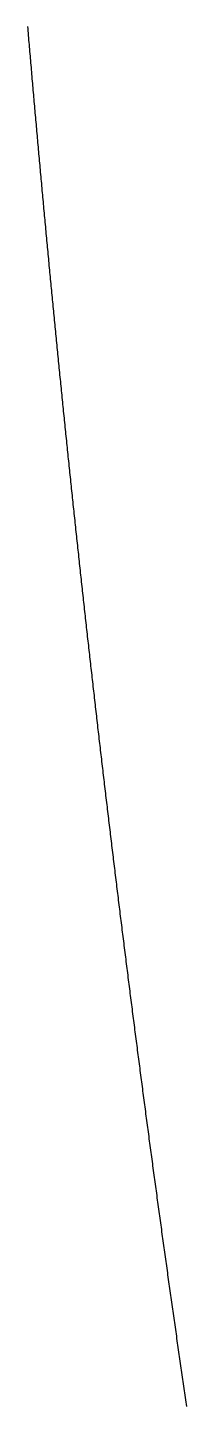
# Model space of a CAD drawing. Extents: x 6805096 to 46905100, y -25788412 to -58651.
# Drawn here: x 6875655 to 7013127, y -15617616 to -14428504 of the extents above; entities that cross this region are included whole.
import ezdxf

# ---------------------------------------------------------------- set-up
doc = ezdxf.new("R2010")
doc.units = 0

msp = doc.modelspace()

# ---------------------------------------------------------------- linework, layer by layer
at = {"layer": 'Layer 1'}
for p, q in [((6875654.647088, -14427521.575924), (6875821.338677, -14429487.272965)), ((6875821.338677, -14429487.272965), (6875988.227314, -14431452.961552)), ((6875988.227314, -14431452.961552), (6876155.313, -14433418.641672)), ((6876155.313, -14433418.641672), (6876322.595736, -14435384.313308)), ((6876322.595736, -14435384.313308), (6876490.075524, -14437349.976447)), ((6876490.075524, -14437349.976447), (6876657.752365, -14439315.631072)), ((6876657.752365, -14439315.631072), (6876825.626261, -14441281.277171)), ((6876825.626261, -14441281.277171), (6876993.697212, -14443246.914727)), ((6876993.697212, -14443246.914727), (6877161.96522, -14445212.543726)), ((6877161.96522, -14445212.543726), (6877330.430287, -14447178.164152)), ((6877330.430287, -14447178.164152), (6877499.092413, -14449143.775992)), ((6877499.092413, -14449143.775992), (6877667.951601, -14451109.379231)), ((6877667.951601, -14451109.379231), (6877837.007851, -14453074.973852)), ((6877837.007851, -14453074.973852), (6878006.261165, -14455040.559843)), ((6878006.261165, -14455040.559843), (6878175.711543, -14457006.137187)), ((6878175.711543, -14457006.137187), (6878345.358989, -14458971.70587)), ((6878345.358989, -14458971.70587), (6878515.203502, -14460937.265877)), ((6878515.203502, -14460937.265877), (6878685.245084, -14462902.817194)), ((6878685.245084, -14462902.817194), (6878855.483736, -14464868.359804)), ((6878855.483736, -14464868.359804), (6879025.919461, -14466833.893695)), ((6879025.919461, -14466833.893695), (6879196.552258, -14468799.41885)), ((6879196.552258, -14468799.41885), (6879367.38213, -14470764.935255)), ((6879367.38213, -14470764.935255), (6879538.409078, -14472730.442895)), ((6879538.409078, -14472730.442895), (6879709.633103, -14474695.941756)), ((6879709.633103, -14474695.941756), (6879881.054206, -14476661.431822)), ((6879881.054206, -14476661.431822), (6880052.672389, -14478626.913078)), ((6880052.672389, -14478626.913078), (6880224.487653, -14480592.38551)), ((6880224.487653, -14480592.38551), (6880396.5, -14482557.849103)), ((6880396.5, -14482557.849103), (6880568.70943, -14484523.303843)), ((6880568.70943, -14484523.303843), (6880741.115946, -14486488.749713)), ((6880741.115946, -14486488.749713), (6880913.719548, -14488454.1867)), ((6880913.719548, -14488454.1867), (6881086.520238, -14490419.614788)), ((6881086.520238, -14490419.614788), (6881259.518017, -14492385.033963)), ((6881259.518017, -14492385.033963), (6881432.712887, -14494350.44421)), ((6881432.712887, -14494350.44421), (6881606.104848, -14496315.845514)), ((6881606.104848, -14496315.845514), (6881779.693903, -14498281.23786)), ((6881779.693903, -14498281.23786), (6881953.480052, -14500246.621233)), ((6881953.480052, -14500246.621233), (6882127.463297, -14502211.995619)), ((6882127.463297, -14502211.995619), (6882301.643639, -14504177.361003)), ((6882301.643639, -14504177.361003), (6882476.02108, -14506142.717369)), ((6882476.02108, -14506142.717369), (6882650.59562, -14508108.064703)), ((6882650.59562, -14508108.064703), (6882825.367262, -14510073.402991)), ((6882825.367262, -14510073.402991), (6883000.336006, -14512038.732217)), ((6883000.336006, -14512038.732217), (6883175.501854, -14514004.052366)), ((6883175.501854, -14514004.052366), (6883350.864807, -14515969.363424)), ((6883350.864807, -14515969.363424), (6883526.424867, -14517934.665376)), ((6883526.424867, -14517934.665376), (6883702.182035, -14519899.958207)), ((6883702.182035, -14519899.958207), (6883878.136312, -14521865.241902)), ((6883878.136312, -14521865.241902), (6884054.287699, -14523830.516447)), ((6884054.287699, -14523830.516447), (6884230.636198, -14525795.781825)), ((6884230.636198, -14525795.781825), (6884407.181811, -14527761.038024)), ((6884407.181811, -14527761.038024), (6884583.924538, -14529726.285027)), ((6884583.924538, -14529726.285027), (6884760.864381, -14531691.52282)), ((6884760.864381, -14531691.52282), (6884938.001341, -14533656.751388)), ((6884938.001341, -14533656.751388), (6885115.33542, -14535621.970717)), ((6885115.33542, -14535621.970717), (6885292.866619, -14537587.180791)), ((6885292.866619, -14537587.180791), (6885470.594939, -14539552.381595)), ((6885470.594939, -14539552.381595), (6885648.520381, -14541517.573116)), ((6885648.520381, -14541517.573116), (6885826.642948, -14543482.755337)), ((6885826.642948, -14543482.755337), (6886004.962639, -14545447.928244)), ((6886004.962639, -14545447.928244), (6886183.479458, -14547413.091823)), ((6886183.479458, -14547413.091823), (6886362.193404, -14549378.246058)), ((6886362.193404, -14549378.246058), (6886541.104479, -14551343.390934)), ((6886541.104479, -14551343.390934), (6886720.212685, -14553308.526437)), ((6886720.212685, -14553308.526437), (6886899.518023, -14555273.652553)), ((6886899.518023, -14555273.652553), (6887079.020495, -14557238.769265)), ((6887079.020495, -14557238.769265), (6887258.7201, -14559203.876559)), ((6887258.7201, -14559203.876559), (6887438.616842, -14561168.974421)), ((6887438.616842, -14561168.974421), (6887618.710721, -14563134.062836)), ((6887618.710721, -14563134.062836), (6887799.001739, -14565099.141788)), ((6887799.001739, -14565099.141788), (6887979.489897, -14567064.211263)), ((6887979.489897, -14567064.211263), (6888160.175196, -14569029.271246)), ((6888160.175196, -14569029.271246), (6888341.057637, -14570994.321722)), ((6888341.057637, -14570994.321722), (6888522.137223, -14572959.362676)), ((6888522.137223, -14572959.362676), (6888703.413954, -14574924.394094)), ((6888703.413954, -14574924.394094), (6888884.887831, -14576889.415961)), ((6888884.887831, -14576889.415961), (6889066.558857, -14578854.428262)), ((6889066.558857, -14578854.428262), (6889248.427032, -14580819.430981)), ((6889248.427032, -14580819.430981), (6889430.492357, -14582784.424105)), ((6889430.492357, -14582784.424105), (6889612.754835, -14584749.407618)), ((6889612.754835, -14584749.407618), (6889795.214465, -14586714.381506)), ((6889795.214465, -14586714.381506), (6889977.871251, -14588679.345753)), ((6889977.871251, -14588679.345753), (6890160.725192, -14590644.300345)), ((6890160.725192, -14590644.300345), (6890343.776291, -14592609.245267)), ((6890343.776291, -14592609.245267), (6890527.024548, -14594574.180504)), ((6890527.024548, -14594574.180504), (6890710.469966, -14596539.106042)), ((6890710.469966, -14596539.106042), (6890894.112545, -14598504.021865)), ((6890894.112545, -14598504.021865), (6891077.952286, -14600468.927958)), ((6891077.952286, -14600468.927958), (6891261.989192, -14602433.824308)), ((6891261.989192, -14602433.824308), (6891446.223263, -14604398.710898)), ((6891446.223263, -14604398.710898), (6891630.6545, -14606363.587715)), ((6891630.6545, -14606363.587715), (6891815.282906, -14608328.454742)), ((6891815.282906, -14608328.454742), (6892000.108481, -14610293.311966)), ((6892000.108481, -14610293.311966), (6892185.131226, -14612258.159372)), ((6892185.131226, -14612258.159372), (6892370.351144, -14614222.996945)), ((6892370.351144, -14614222.996945), (6892555.768235, -14616187.824669)), ((6892555.768235, -14616187.824669), (6892741.382501, -14618152.642531)), ((6892741.382501, -14618152.642531), (6892927.193943, -14620117.450515)), ((6892927.193943, -14620117.450515), (6893113.202562, -14622082.248606)), ((6893113.202562, -14622082.248606), (6893299.40836, -14624047.03679)), ((6893299.40836, -14624047.03679), (6893485.811338, -14626011.815051)), ((6893485.811338, -14626011.815051), (6893672.411497, -14627976.583375)), ((6893672.411497, -14627976.583375), (6893859.20884, -14629941.341748)), ((6893859.20884, -14629941.341748), (6894046.203366, -14631906.090154)), ((6894046.203366, -14631906.090154), (6894233.395077, -14633870.828578)), ((6894233.395077, -14633870.828578), (6894420.783976, -14635835.557005)), ((6894420.783976, -14635835.557005), (6894608.370062, -14637800.275422)), ((6894608.370062, -14637800.275422), (6894796.153338, -14639764.983812)), ((6894796.153338, -14639764.983812), (6894984.133805, -14641729.682161)), ((6894984.133805, -14641729.682161), (6895172.311464, -14643694.370455)), ((6895172.311464, -14643694.370455), (6895360.686316, -14645659.048678)), ((6895360.686316, -14645659.048678), (6895549.258363, -14647623.716815)), ((6895549.258363, -14647623.716815), (6895738.027606, -14649588.374852)), ((6895738.027606, -14649588.374852), (6895926.994046, -14651553.022774)), ((6895926.994046, -14651553.022774), (6896116.157686, -14653517.660566)), ((6896116.157686, -14653517.660566), (6896305.518525, -14655482.288213)), ((6896305.518525, -14655482.288213), (6896495.076566, -14657446.9057)), ((6896495.076566, -14657446.9057), (6896684.831809, -14659411.513013)), ((6896684.831809, -14659411.513013), (6896874.784257, -14661376.110137)), ((6896874.784257, -14661376.110137), (6897064.93391, -14663340.697056)), ((6897064.93391, -14663340.697056), (6897255.28077, -14665305.273756)), ((6897255.28077, -14665305.273756), (6897445.824839, -14667269.840223)), ((6897445.824839, -14667269.840223), (6897636.566116, -14669234.396441)), ((6897636.566116, -14669234.396441), (6897827.504605, -14671198.942395)), ((6897827.504605, -14671198.942395), (6898018.640305, -14673163.478071)), ((6898018.640305, -14673163.478071), (6898209.973219, -14675128.003454)), ((6898209.973219, -14675128.003454), (6898401.503348, -14677092.518528)), ((6898401.503348, -14677092.518528), (6898593.230693, -14679057.02328)), ((6898593.230693, -14679057.02328), (6898785.155256, -14681021.517694)), ((6898785.155256, -14681021.517694), (6898977.277037, -14682986.001756)), ((6898977.277037, -14682986.001756), (6899169.596038, -14684950.47545)), ((6899169.596038, -14684950.47545), (6899362.112262, -14686914.938761)), ((6899362.112262, -14686914.938761), (6899554.825707, -14688879.391676)), ((6899554.825707, -14688879.391676), (6899747.736377, -14690843.834179)), ((6899747.736377, -14690843.834179), (6899940.844273, -14692808.266255)), ((6899940.844273, -14692808.266255), (6900134.149395, -14694772.68789)), ((6900134.149395, -14694772.68789), (6900327.651746, -14696737.099068)), ((6900327.651746, -14696737.099068), (6900521.351326, -14698701.499775)), ((6900521.351326, -14698701.499775), (6900715.248137, -14700665.889996)), ((6900715.248137, -14700665.889996), (6900909.34218, -14702630.269716)), ((6900909.34218, -14702630.269716), (6901103.633457, -14704594.63892)), ((6901103.633457, -14704594.63892), (6901298.121969, -14706558.997593)), ((6901298.121969, -14706558.997593), (6901492.807716, -14708523.345721)), ((6901492.807716, -14708523.345721), (6901687.690702, -14710487.683289)), ((6901687.690702, -14710487.683289), (6901882.770926, -14712452.010282)), ((6901882.770926, -14712452.010282), (6902078.048391, -14714416.326684)), ((6902078.048391, -14714416.326684), (6902273.523097, -14716380.632482)), ((6902273.523097, -14716380.632482), (6902469.195045, -14718344.92766)), ((6902469.195045, -14718344.92766), (6902665.064239, -14720309.212204)), ((6902665.064239, -14720309.212204), (6902861.130677, -14722273.486099)), ((6902861.130677, -14722273.486099), (6903057.394363, -14724237.749329)), ((6903057.394363, -14724237.749329), (6903253.855297, -14726202.00188)), ((6903253.855297, -14726202.00188), (6903450.51348, -14728166.243738)), ((6903450.51348, -14728166.243738), (6903647.368915, -14730130.474886)), ((6903647.368915, -14730130.474886), (6903844.421601, -14732094.695312)), ((6903844.421601, -14732094.695312), (6904041.671541, -14734058.904999)), ((6904041.671541, -14734058.904999), (6904239.118736, -14736023.103933)), ((6904239.118736, -14736023.103933), (6904436.763188, -14737987.292098)), ((6904436.763188, -14737987.292098), (6904634.604897, -14739951.469481)), ((6904634.604897, -14739951.469481), (6904832.643865, -14741915.636067)), ((6904832.643865, -14741915.636067), (6905030.880093, -14743879.791839)), ((6905030.880093, -14743879.791839), (6905229.313583, -14745843.936785)), ((6905229.313583, -14745843.936785), (6905427.944335, -14747808.070888)), ((6905427.944335, -14747808.070888), (6905626.772352, -14749772.194134)), ((6905626.772352, -14749772.194134), (6905825.797635, -14751736.306508)), ((6905825.797635, -14751736.306508), (6906025.020185, -14753700.407996)), ((6906025.020185, -14753700.407996), (6906224.440002, -14755664.498582)), ((6906224.440002, -14755664.498582), (6906424.05709, -14757628.578251)), ((6906424.05709, -14757628.578251), (6906623.871448, -14759592.64699)), ((6906623.871448, -14759592.64699), (6906823.883079, -14761556.704782)), ((6906823.883079, -14761556.704782), (6907024.091984, -14763520.751613)), ((6907024.091984, -14763520.751613), (6907224.498163, -14765484.787469)), ((6907224.498163, -14765484.787469), (6907425.101619, -14767448.812334)), ((6907425.101619, -14767448.812334), (6907625.902352, -14769412.826194)), ((6907625.902352, -14769412.826194), (6907826.900365, -14771376.829033)), ((6907826.900365, -14771376.829033), (6908028.095657, -14773340.820837)), ((6908028.095657, -14773340.820837), (6908229.488232, -14775304.801592)), ((6908229.488232, -14775304.801592), (6908431.078089, -14777268.771281)), ((6908431.078089, -14777268.771281), (6908632.865231, -14779232.729891)), ((6908632.865231, -14779232.729891), (6908834.849658, -14781196.677407)), ((6908834.849658, -14781196.677407), (6909037.031372, -14783160.613813)), ((6909037.031372, -14783160.613813), (6909239.410375, -14785124.539095)), ((6909239.410375, -14785124.539095), (6909441.986667, -14787088.453239)), ((6909441.986667, -14787088.453239), (6909644.760251, -14789052.356228)), ((6909644.760251, -14789052.356228), (6909847.731127, -14791016.248049)), ((6909847.731127, -14791016.248049), (6910050.899296, -14792980.128686)), ((6910050.899296, -14792980.128686), (6910254.264761, -14794943.998125)), ((6910254.264761, -14794943.998125), (6910457.827521, -14796907.856351)), ((6910457.827521, -14796907.856351), (6910661.58758, -14798871.703349)), ((6910661.58758, -14798871.703349), (6910865.544938, -14800835.539104)), ((6910865.544938, -14800835.539104), (6911069.699596, -14802799.363601)), ((6911069.699596, -14802799.363601), (6911274.051555, -14804763.176826)), ((6911274.051555, -14804763.176826), (6911478.600818, -14806726.978764)), ((6911478.600818, -14806726.978764), (6911683.347385, -14808690.769399)), ((6911683.347385, -14808690.769399), (6911888.291258, -14810654.548717)), ((6911888.291258, -14810654.548717), (6912093.432438, -14812618.316704)), ((6912093.432438, -14812618.316704), (6912298.770926, -14814582.073344)), ((6912298.770926, -14814582.073344), (6912504.306724, -14816545.818622)), ((6912504.306724, -14816545.818622), (6912710.039833, -14818509.552524)), ((6912710.039833, -14818509.552524), (6912915.970255, -14820473.275035)), ((6912915.970255, -14820473.275035), (6913122.09799, -14822436.986139)), ((6913122.09799, -14822436.986139), (6913328.423041, -14824400.685823)), ((6913328.423041, -14824400.685823), (6913534.945407, -14826364.374071)), ((6913534.945407, -14826364.374071), (6913741.665092, -14828328.050869)), ((6913741.665092, -14828328.050869), (6913948.582096, -14830291.716201)), ((6913948.582096, -14830291.716201), (6914155.69642, -14832255.370053)), ((6914155.69642, -14832255.370053), (6914363.008065, -14834219.01241)), ((6914363.008065, -14834219.01241), (6914570.517034, -14836182.643257)), ((6914570.517034, -14836182.643257), (6914778.223328, -14838146.262579)), ((6914778.223328, -14838146.262579), (6914986.126947, -14840109.870362)), ((6914986.126947, -14840109.870362), (6915194.227893, -14842073.46659)), ((6915194.227893, -14842073.46659), (6915402.526168, -14844037.051249)), ((6915402.526168, -14844037.051249), (6915611.021772, -14846000.624324)), ((6915611.021772, -14846000.624324), (6915819.714708, -14847964.1858)), ((6915819.714708, -14847964.1858), (6916028.604976, -14849927.735662)), ((6916028.604976, -14849927.735662), (6916237.692578, -14851891.273896)), ((6916237.692578, -14851891.273896), (6916446.977515, -14853854.800486)), ((6916446.977515, -14853854.800486), (6916656.459789, -14855818.315418)), ((6916656.459789, -14855818.315418), (6916866.1394, -14857781.818677)), ((6916866.1394, -14857781.818677), (6917076.01635, -14859745.310248)), ((6917076.01635, -14859745.310248), (6917286.090641, -14861708.790116)), ((6917286.090641, -14861708.790116), (6917496.362274, -14863672.258266)), ((6917496.362274, -14863672.258266), (6917706.83125, -14865635.714684)), ((6917706.83125, -14865635.714684), (6917917.49757, -14867599.159355)), ((6917917.49757, -14867599.159355), (6918128.361237, -14869562.592264)), ((6918128.361237, -14869562.592264), (6918339.42225, -14871526.013395)), ((6918339.42225, -14871526.013395), (6918550.680612, -14873489.422735)), ((6918550.680612, -14873489.422735), (6918762.136324, -14875452.820268)), ((6918762.136324, -14875452.820268), (6918973.789387, -14877416.205979)), ((6918973.789387, -14877416.205979), (6919185.639802, -14879379.579855)), ((6919185.639802, -14879379.579855), (6919397.687571, -14881342.941879)), ((6919397.687571, -14881342.941879), (6919609.932696, -14883306.292037)), ((6919609.932696, -14883306.292037), (6919822.375177, -14885269.630314)), ((6919822.375177, -14885269.630314), (6920035.015016, -14887232.956696)), ((6920035.015016, -14887232.956696), (6920247.852214, -14889196.271167)), ((6920247.852214, -14889196.271167), (6920460.886772, -14891159.573712)), ((6920460.886772, -14891159.573712), (6920674.118693, -14893122.864318)), ((6920674.118693, -14893122.864318), (6920887.547976, -14895086.142968)), ((6920887.547976, -14895086.142968), (6921101.174625, -14897049.409649)), ((6921101.174625, -14897049.409649), (6921314.998639, -14899012.664345)), ((6921314.998639, -14899012.664345), (6921529.02002, -14900975.907041)), ((6921529.02002, -14900975.907041), (6921743.23877, -14902939.137723)), ((6921743.23877, -14902939.137723), (6921957.65489, -14904902.356376)), ((6921957.65489, -14904902.356376), (6922172.268381, -14906865.562984)), ((6922172.268381, -14906865.562984), (6922387.079244, -14908828.757534)), ((6922387.079244, -14908828.757534), (6922602.087482, -14910791.94001)), ((6922602.087482, -14910791.94001), (6922817.293094, -14912755.110397)), ((6922817.293094, -14912755.110397), (6923032.696084, -14914718.268682)), ((6923032.696084, -14914718.268682), (6923248.296451, -14916681.414847)), ((6923248.296451, -14916681.414847), (6923464.094197, -14918644.54888)), ((6923464.094197, -14918644.54888), (6923680.089325, -14920607.670765)), ((6923680.089325, -14920607.670765), (6923896.281833, -14922570.780487)), ((6923896.281833, -14922570.780487), (6924112.671726, -14924533.878031)), ((6924112.671726, -14924533.878031), (6924329.259003, -14926496.963383)), ((6924329.259003, -14926496.963383), (6924546.043665, -14928460.036528)), ((6924546.043665, -14928460.036528), (6924763.025715, -14930423.097451)), ((6924763.025715, -14930423.097451), (6924980.205154, -14932386.146136)), ((6924980.205154, -14932386.146136), (6925197.581983, -14934349.18257)), ((6925197.581983, -14934349.18257), (6925415.156202, -14936312.206737)), ((6925415.156202, -14936312.206737), (6925632.927815, -14938275.218623)), ((6925632.927815, -14938275.218623), (6925850.896821, -14940238.218213)), ((6925850.896821, -14940238.218213), (6926069.063223, -14942201.205491)), ((6926069.063223, -14942201.205491), (6926287.427022, -14944164.180443)), ((6926287.427022, -14944164.180443), (6926505.988218, -14946127.143055)), ((6926505.988218, -14946127.143055), (6926724.746814, -14948090.093311)), ((6926724.746814, -14948090.093311), (6926943.70281, -14950053.031196)), ((6926943.70281, -14950053.031196), (6927162.856208, -14952015.956696)), ((6927162.856208, -14952015.956696), (6927382.20701, -14953978.869796)), ((6927382.20701, -14953978.869796), (6927601.755216, -14955941.770481)), ((6927601.755216, -14955941.770481), (6927821.500828, -14957904.658736)), ((6927821.500828, -14957904.658736), (6928041.443848, -14959867.534546)), ((6928041.443848, -14959867.534546), (6928261.584276, -14961830.397897)), ((6928261.584276, -14961830.397897), (6928481.922114, -14963793.248774)), ((6928481.922114, -14963793.248774), (6928702.457364, -14965756.087161)), ((6928702.457364, -14965756.087161), (6928923.190026, -14967718.913044)), ((6928923.190026, -14967718.913044), (6929144.120102, -14969681.726409)), ((6929144.120102, -14969681.726409), (6929365.247594, -14971644.52724)), ((6929365.247594, -14971644.52724), (6929586.572502, -14973607.315522)), ((6929586.572502, -14973607.315522), (6929808.094828, -14975570.091241)), ((6929808.094828, -14975570.091241), (6930029.814574, -14977532.854381)), ((6930029.814574, -14977532.854381), (6930251.73174, -14979495.604929)), ((6930251.73174, -14979495.604929), (6930473.846328, -14981458.342868)), ((6930473.846328, -14981458.342868), (6930696.15834, -14983421.068185)), ((6930696.15834, -14983421.068185), (6930918.667776, -14985383.780865)), ((6930918.667776, -14985383.780865), (6931141.374639, -14987346.480891)), ((6931141.374639, -14987346.480891), (6931364.278929, -14989309.168251)), ((6931364.278929, -14989309.168251), (6931587.380647, -14991271.842929)), ((6931587.380647, -14991271.842929), (6931810.679796, -14993234.504909)), ((6931810.679796, -14993234.504909), (6932034.176376, -14995197.154178)), ((6932034.176376, -14995197.154178), (6932257.870389, -14997159.790721)), ((6932257.870389, -14997159.790721), (6932481.761835, -14999122.414522)), ((6932481.761835, -14999122.414522), (6932705.850717, -15001085.025566)), ((6932705.850717, -15001085.025566), (6932930.137036, -15003047.62384)), ((6932930.137036, -15003047.62384), (6933154.620793, -15005010.209327)), ((6933154.620793, -15005010.209327), (6933379.30199, -15006972.782014)), ((6933379.30199, -15006972.782014), (6933604.180627, -15008935.341885)), ((6933604.180627, -15008935.341885), (6933829.256706, -15010897.888926)), ((6933829.256706, -15010897.888926), (6934054.530229, -15012860.423121)), ((6934054.530229, -15012860.423121), (6934280.001196, -15014822.944457)), ((6934280.001196, -15014822.944457), (6934505.66961, -15016785.452917)), ((6934505.66961, -15016785.452917), (6934731.53547, -15018747.948487)), ((6934731.53547, -15018747.948487), (6934957.59878, -15020710.431153)), ((6934957.59878, -15020710.431153), (6935183.85954, -15022672.9009)), ((6935183.85954, -15022672.9009), (6935410.317751, -15024635.357712)), ((6935410.317751, -15024635.357712), (6935636.973415, -15026597.801575)), ((6935636.973415, -15026597.801575), (6935863.826533, -15028560.232473)), ((6935863.826533, -15028560.232473), (6936090.877107, -15030522.650393)), ((6936090.877107, -15030522.650393), (6936318.125137, -15032485.05532)), ((6936318.125137, -15032485.05532), (6936545.570626, -15034447.447238)), ((6936545.570626, -15034447.447238), (6936773.213574, -15036409.826132)), ((6936773.213574, -15036409.826132), (6937001.053982, -15038372.191988)), ((6937001.053982, -15038372.191988), (6937229.091853, -15040334.544792)), ((6937229.091853, -15040334.544792), (6937457.327187, -15042296.884527)), ((6937457.327187, -15042296.884527), (6937685.759987, -15044259.21118)), ((6937685.759987, -15044259.21118), (6937914.390252, -15046221.524735)), ((6937914.390252, -15046221.524735), (6938143.217985, -15048183.825178)), ((6938143.217985, -15048183.825178), (6938372.243186, -15050146.112493)), ((6938372.243186, -15050146.112493), (6938601.465858, -15052108.386667)), ((6938601.465858, -15052108.386667), (6938830.886001, -15054070.647684)), ((6938830.886001, -15054070.647684), (6939060.503617, -15056032.895529)), ((6939060.503617, -15056032.895529), (6939290.318708, -15057995.130187)), ((6939290.318708, -15057995.130187), (6939520.331273, -15059957.351644)), ((6939520.331273, -15059957.351644), (6939750.541316, -15061919.559885)), ((6939750.541316, -15061919.559885), (6939980.948837, -15063881.754894)), ((6939980.948837, -15063881.754894), (6940211.553837, -15065843.936658)), ((6940211.553837, -15065843.936658), (6940442.356318, -15067806.105161)), ((6940442.356318, -15067806.105161), (6940673.356281, -15069768.260388)), ((6940673.356281, -15069768.260388), (6940904.553728, -15071730.402325)), ((6940904.553728, -15071730.402325), (6941135.94866, -15073692.530957)), ((6941135.94866, -15073692.530957), (6941367.541078, -15075654.646268)), ((6941367.541078, -15075654.646268), (6941599.330983, -15077616.748245)), ((6941599.330983, -15077616.748245), (6941831.318377, -15079578.836872)), ((6941831.318377, -15079578.836872), (6942063.503262, -15081540.912134)), ((6942063.503262, -15081540.912134), (6942295.885638, -15083502.974017)), ((6942295.885638, -15083502.974017), (6942528.465507, -15085465.022505)), ((6942528.465507, -15085465.022505), (6942761.24287, -15087427.057585)), ((6942761.24287, -15087427.057585), (6942994.217729, -15089389.07924)), ((6942994.217729, -15089389.07924), (6943227.390084, -15091351.087457)), ((6943227.390084, -15091351.087457), (6943460.759938, -15093313.08222)), ((6943460.759938, -15093313.08222), (6943694.327292, -15095275.063514)), ((6943694.327292, -15095275.063514), (6943928.092146, -15097237.031325)), ((6943928.092146, -15097237.031325), (6944162.054502, -15099198.985638)), ((6944162.054502, -15099198.985638), (6944396.214363, -15101160.926438)), ((6944396.214363, -15101160.926438), (6944630.571728, -15103122.85371)), ((6944630.571728, -15103122.85371), (6944865.126599, -15105084.76744)), ((6944865.126599, -15105084.76744), (6945099.878978, -15107046.667612)), ((6945099.878978, -15107046.667612), (6945334.828866, -15109008.554211)), ((6945334.828866, -15109008.554211), (6945569.976264, -15110970.427224)), ((6945569.976264, -15110970.427224), (6945805.321173, -15112932.286634)), ((6945805.321173, -15112932.286634), (6946040.863596, -15114894.132428)), ((6946040.863596, -15114894.132428), (6946276.603533, -15116855.964589)), ((6946276.603533, -15116855.964589), (6946512.540985, -15118817.783105)), ((6946512.540985, -15118817.783105), (6946748.675955, -15120779.587959)), ((6946748.675955, -15120779.587959), (6946985.008442, -15122741.379136)), ((6946985.008442, -15122741.379136), (6947221.53845, -15124703.156623)), ((6947221.53845, -15124703.156623), (6947458.265978, -15126664.920404)), ((6947458.265978, -15126664.920404), (6947695.191028, -15128626.670464)), ((6947695.191028, -15128626.670464), (6947932.313603, -15130588.406788)), ((6947932.313603, -15130588.406788), (6948169.633702, -15132550.129363)), ((6948169.633702, -15132550.129363), (6948407.151327, -15134511.838171)), ((6948407.151327, -15134511.838171), (6948644.86648, -15136473.5332)), ((6948644.86648, -15136473.5332), (6948882.779162, -15138435.214434)), ((6948882.779162, -15138435.214434), (6949120.889375, -15140396.881858)), ((6949120.889375, -15140396.881858), (6949359.197119, -15142358.535458)), ((6949359.197119, -15142358.535458), (6949597.702396, -15144320.175218)), ((6949597.702396, -15144320.175218), (6949836.405207, -15146281.801124)), ((6949836.405207, -15146281.801124), (6950075.305554, -15148243.413161)), ((6950075.305554, -15148243.413161), (6950314.403438, -15150205.011313)), ((6950314.403438, -15150205.011313), (6950553.69886, -15152166.595567)), ((6950553.69886, -15152166.595567), (6950793.191822, -15154128.165908)), ((6950793.191822, -15154128.165908), (6951032.882326, -15156089.72232)), ((6951032.882326, -15156089.72232), (6951272.770371, -15158051.264788)), ((6951272.770371, -15158051.264788), (6951512.85596, -15160012.793299)), ((6951512.85596, -15160012.793299), (6951753.139094, -15161974.307837)), ((6951753.139094, -15161974.307837), (6951993.619774, -15163935.808386)), ((6951993.619774, -15163935.808386), (6952234.298003, -15165897.294933)), ((6952234.298003, -15165897.294933), (6952475.17378, -15167858.767463)), ((6952475.17378, -15167858.767463), (6952716.247107, -15169820.22596)), ((6952716.247107, -15169820.22596), (6952957.517986, -15171781.670411)), ((6952957.517986, -15171781.670411), (6953198.986419, -15173743.100799)), ((6953198.986419, -15173743.100799), (6953440.652405, -15175704.51711)), ((6953440.652405, -15175704.51711), (6953682.515948, -15177665.91933)), ((6953682.515948, -15177665.91933), (6953924.577047, -15179627.307443)), ((6953924.577047, -15179627.307443), (6954166.835705, -15181588.681435)), ((6954166.835705, -15181588.681435), (6954409.291922, -15183550.041291)), ((6954409.291922, -15183550.041291), (6954651.945701, -15185511.386995)), ((6954651.945701, -15185511.386995), (6954894.797042, -15187472.718534)), ((6954894.797042, -15187472.718534), (6955137.845947, -15189434.035892)), ((6955137.845947, -15189434.035892), (6955381.092416, -15191395.339055)), ((6955381.092416, -15191395.339055), (6955624.536452, -15193356.628007)), ((6955624.536452, -15193356.628007), (6955868.178056, -15195317.902734)), ((6955868.178056, -15195317.902734), (6956112.017229, -15197279.163221)), ((6956112.017229, -15197279.163221), (6956356.053973, -15199240.409453)), ((6956356.053973, -15199240.409453), (6956600.288288, -15201201.641415)), ((6956600.288288, -15201201.641415), (6956844.720176, -15203162.859093)), ((6956844.720176, -15203162.859093), (6957089.349639, -15205124.062472)), ((6957089.349639, -15205124.062472), (6957334.176677, -15207085.251536)), ((6957334.176677, -15207085.251536), (6957579.201293, -15209046.426271)), ((6957579.201293, -15209046.426271), (6957824.423487, -15211007.586662)), ((6957824.423487, -15211007.586662), (6958069.843261, -15212968.732694)), ((6958069.843261, -15212968.732694), (6958315.460616, -15214929.864353)), ((6958315.460616, -15214929.864353), (6958561.275553, -15216890.981624)), ((6958561.275553, -15216890.981624), (6958807.288074, -15218852.084491)), ((6958807.288074, -15218852.084491), (6959053.49818, -15220813.17294)), ((6959053.49818, -15220813.17294), (6959299.905873, -15222774.246956)), ((6959299.905873, -15222774.246956), (6959546.511154, -15224735.306524)), ((6959546.511154, -15224735.306524), (6959793.314023, -15226696.35163)), ((6959793.314023, -15226696.35163), (6960040.314483, -15228657.382258)), ((6960040.314483, -15228657.382258), (6960287.512535, -15230618.398394)), ((6960287.512535, -15230618.398394), (6960534.90818, -15232579.400023)), ((6960534.90818, -15232579.400023), (6960782.50142, -15234540.38713)), ((6960782.50142, -15234540.38713), (6961030.292255, -15236501.3597)), ((6961030.292255, -15236501.3597), (6961278.280688, -15238462.317719)), ((6961278.280688, -15238462.317719), (6961526.466719, -15240423.261171)), ((6961526.466719, -15240423.261171), (6961774.85035, -15242384.190041)), ((6961774.85035, -15242384.190041), (6962023.431582, -15244345.104316)), ((6962023.431582, -15244345.104316), (6962272.210416, -15246306.00398)), ((6962272.210416, -15246306.00398), (6962521.186855, -15248266.889017)), ((6962521.186855, -15248266.889017), (6962770.360898, -15250227.759414)), ((6962770.360898, -15250227.759414), (6963019.732548, -15252188.615156)), ((6963019.732548, -15252188.615156), (6963269.301806, -15254149.456227)), ((6963269.301806, -15254149.456227), (6963519.068673, -15256110.282613)), ((6963519.068673, -15256110.282613), (6963769.033151, -15258071.094299)), ((6963769.033151, -15258071.094299), (6964019.19524, -15260031.89127)), ((6964019.19524, -15260031.89127), (6964269.554943, -15261992.673512)), ((6964269.554943, -15261992.673512), (6964520.11226, -15263953.441009)), ((6964520.11226, -15263953.441009), (6964770.867193, -15265914.193746)), ((6964770.867193, -15265914.193746), (6965021.819744, -15267874.93171)), ((6965021.819744, -15267874.93171), (6965272.969912, -15269835.654884)), ((6965272.969912, -15269835.654884), (6965524.317701, -15271796.363255)), ((6965524.317701, -15271796.363255), (6965775.863111, -15273757.056806)), ((6965775.863111, -15273757.056806), (6966027.606143, -15275717.735525)), ((6966027.606143, -15275717.735525), (6966279.5468, -15277678.399394)), ((6966279.5468, -15277678.399394), (6966531.685081, -15279639.048401)), ((6966531.685081, -15279639.048401), (6966784.02099, -15281599.68253)), ((6966784.02099, -15281599.68253), (6967036.554526, -15283560.301765)), ((6967036.554526, -15283560.301765), (6967289.285691, -15285520.906093)), ((6967289.285691, -15285520.906093), (6967542.214487, -15287481.495498)), ((6967542.214487, -15287481.495498), (6967795.340915, -15289442.069966)), ((6967795.340915, -15289442.069966), (6968048.664976, -15291402.629482)), ((6968048.664976, -15291402.629482), (6968302.186671, -15293363.17403)), ((6968302.186671, -15293363.17403), (6968555.906003, -15295323.703597)), ((6968555.906003, -15295323.703597), (6968809.822972, -15297284.218167)), ((6968809.822972, -15297284.218167), (6969063.937579, -15299244.717725)), ((6969063.937579, -15299244.717725), (6969318.249827, -15301205.202257)), ((6969318.249827, -15301205.202257), (6969572.759715, -15303165.671747)), ((6969572.759715, -15303165.671747), (6969827.467246, -15305126.126181)), ((6969827.467246, -15305126.126181), (6970082.372422, -15307086.565545)), ((6970082.372422, -15307086.565545), (6970337.475242, -15309046.989822)), ((6970337.475242, -15309046.989822), (6970592.775709, -15311007.398999)), ((6970592.775709, -15311007.398999), (6970848.273824, -15312967.793061)), ((6970848.273824, -15312967.793061), (6971103.969588, -15314928.171992)), ((6971103.969588, -15314928.171992), (6971359.863003, -15316888.535778)), ((6971359.863003, -15316888.535778), (6971615.95407, -15318848.884404)), ((6971615.95407, -15318848.884404), (6971872.242791, -15320809.217855)), ((6971872.242791, -15320809.217855), (6972128.729165, -15322769.536117)), ((6972128.729165, -15322769.536117), (6972385.413196, -15324729.839174)), ((6972385.413196, -15324729.839174), (6972642.294884, -15326690.127012)), ((6972642.294884, -15326690.127012), (6972899.374231, -15328650.399615)), ((6972899.374231, -15328650.399615), (6973156.651238, -15330610.65697)), ((6973156.651238, -15330610.65697), (6973414.125906, -15332570.89906)), ((6973414.125906, -15332570.89906), (6973671.798237, -15334531.125872)), ((6973671.798237, -15334531.125872), (6973929.668232, -15336491.337391)), ((6973929.668232, -15336491.337391), (6974187.735892, -15338451.533601)), ((6974187.735892, -15338451.533601), (6974446.001218, -15340411.714488)), ((6974446.001218, -15340411.714488), (6974704.464213, -15342371.880037)), ((6974704.464213, -15342371.880037), (6974963.124877, -15344332.030233)), ((6974963.124877, -15344332.030233), (6975221.983212, -15346292.165061)), ((6975221.983212, -15346292.165061), (6975481.039219, -15348252.284507)), ((6975481.039219, -15348252.284507), (6975740.292899, -15350212.388555)), ((6975740.292899, -15350212.388555), (6975999.744254, -15352172.477191)), ((6975999.744254, -15352172.477191), (6976259.393285, -15354132.5504)), ((6976259.393285, -15354132.5504), (6976519.239993, -15356092.608168)), ((6976519.239993, -15356092.608168), (6976779.28438, -15358052.650478)), ((6976779.28438, -15358052.650478), (6977039.526447, -15360012.677317)), ((6977039.526447, -15360012.677317), (6977299.966196, -15361972.688669)), ((6977299.966196, -15361972.688669), (6977560.603627, -15363932.684521)), ((6977560.603627, -15363932.684521), (6977821.438742, -15365892.664856)), ((6977821.438742, -15365892.664856), (6978082.471542, -15367852.62966)), ((6978082.471542, -15367852.62966), (6978343.70203, -15369812.578918)), ((6978343.70203, -15369812.578918), (6978605.130205, -15371772.512616)), ((6978605.130205, -15371772.512616), (6978866.75607, -15373732.430738)), ((6978866.75607, -15373732.430738), (6979128.579625, -15375692.33327)), ((6979128.579625, -15375692.33327), (6979390.600873, -15377652.220197)), ((6979390.600873, -15377652.220197), (6979652.819814, -15379612.091504)), ((6979652.819814, -15379612.091504), (6979915.236449, -15381571.947176)), ((6979915.236449, -15381571.947176), (6980177.850781, -15383531.787199)), ((6980177.850781, -15383531.787199), (6980440.66281, -15385491.611557)), ((6980440.66281, -15385491.611557), (6980703.672538, -15387451.420236)), ((6980703.672538, -15387451.420236), (6980966.879966, -15389411.213221)), ((6980966.879966, -15389411.213221), (6981230.285095, -15391370.990496)), ((6981230.285095, -15391370.990496), (6981493.887928, -15393330.752048)), ((6981493.887928, -15393330.752048), (6981757.688464, -15395290.497861)), ((6981757.688464, -15395290.497861), (6982021.686706, -15397250.227921)), ((6982021.686706, -15397250.227921), (6982285.882654, -15399209.942212)), ((6982285.882654, -15399209.942212), (6982550.276311, -15401169.640721)), ((6982550.276311, -15401169.640721), (6982814.867677, -15403129.323431)), ((6982814.867677, -15403129.323431), (6983079.656754, -15405088.990328)), ((6983079.656754, -15405088.990328), (6983344.643543, -15407048.641398)), ((6983344.643543, -15407048.641398), (6983609.828045, -15409008.276625)), ((6983609.828045, -15409008.276625), (6983875.210263, -15410967.895995)), ((6983875.210263, -15410967.895995), (6984140.790196, -15412927.499492)), ((6984140.790196, -15412927.499492), (6984406.567847, -15414887.087103)), ((6984406.567847, -15414887.087103), (6984672.543217, -15416846.658811)), ((6984672.543217, -15416846.658811), (6984938.716306, -15418806.214603)), ((6984938.716306, -15418806.214603), (6985205.087118, -15420765.754464)), ((6985205.087118, -15420765.754464), (6985471.655652, -15422725.278378)), ((6985471.655652, -15422725.278378), (6985738.42191, -15424684.786331)), ((6985738.42191, -15424684.786331), (6986005.385894, -15426644.278307)), ((6986005.385894, -15426644.278307), (6986272.547604, -15428603.754293)), ((6986272.547604, -15428603.754293), (6986539.907043, -15430563.214273)), ((6986539.907043, -15430563.214273), (6986807.464211, -15432522.658233)), ((6986807.464211, -15432522.658233), (6987075.21911, -15434482.086157)), ((6987075.21911, -15434482.086157), (6987343.171742, -15436441.498031)), ((6987343.171742, -15436441.498031), (6987611.322107, -15438400.89384)), ((6987611.322107, -15438400.89384), (6987879.670206, -15440360.273569)), ((6987879.670206, -15440360.273569), (6988148.216042, -15442319.637203)), ((6988148.216042, -15442319.637203), (6988416.959615, -15444278.984727)), ((6988416.959615, -15444278.984727), (6988685.900928, -15446238.316127)), ((6988685.900928, -15446238.316127), (6988955.03998, -15448197.631388)), ((6988955.03998, -15448197.631388), (6989224.376774, -15450156.930495)), ((6989224.376774, -15450156.930495), (6989493.911311, -15452116.213432)), ((6989493.911311, -15452116.213432), (6989763.643592, -15454075.480186)), ((6989763.643592, -15454075.480186), (6990033.573618, -15456034.730742)), ((6990033.573618, -15456034.730742), (6990303.701392, -15457993.965084)), ((6990303.701392, -15457993.965084), (6990574.026913, -15459953.183197)), ((6990574.026913, -15459953.183197), (6990844.550185, -15461912.385067)), ((6990844.550185, -15461912.385067), (6991115.271207, -15463871.57068)), ((6991115.271207, -15463871.57068), (6991386.189981, -15465830.74002)), ((6991386.189981, -15465830.74002), (6991657.306509, -15467789.893071)), ((6991657.306509, -15467789.893071), (6991928.620792, -15469749.029821)), ((6991928.620792, -15469749.029821), (6992200.132831, -15471708.150253)), ((6992200.132831, -15471708.150253), (6992471.842627, -15473667.254353)), ((6992471.842627, -15473667.254353), (6992743.750183, -15475626.342106)), ((6992743.750183, -15475626.342106), (6993015.855499, -15477585.413497)), ((6993015.855499, -15477585.413497), (6993288.158576, -15479544.468512)), ((6993288.158576, -15479544.468512), (6993560.659416, -15481503.507134)), ((6993560.659416, -15481503.507134), (6993833.358021, -15483462.529351)), ((6993833.358021, -15483462.529351), (6994106.254391, -15485421.535146)), ((6994106.254391, -15485421.535146), (6994379.348528, -15487380.524506)), ((6994379.348528, -15487380.524506), (6994652.640433, -15489339.497414)), ((6994652.640433, -15489339.497414), (6994926.130108, -15491298.453857)), ((6994926.130108, -15491298.453857), (6995199.817554, -15493257.393819)), ((6995199.817554, -15493257.393819), (6995473.702772, -15495216.317286)), ((6995473.702772, -15495216.317286), (6995747.785764, -15497175.224243)), ((6995747.785764, -15497175.224243), (6996022.066531, -15499134.114674)), ((6996022.066531, -15499134.114674), (6996296.545074, -15501092.988566)), ((6996296.545074, -15501092.988566), (6996571.221395, -15503051.845903)), ((6996571.221395, -15503051.845903), (6996846.095494, -15505010.68667)), ((6996846.095494, -15505010.68667), (6997121.167374, -15506969.510853)), ((6997121.167374, -15506969.510853), (6997396.437036, -15508928.318437)), ((6997396.437036, -15508928.318437), (6997671.90448, -15510887.109407)), ((6997671.90448, -15510887.109407), (6997947.569709, -15512845.883747)), ((6997947.569709, -15512845.883747), (6998223.432724, -15514804.641444)), ((6998223.432724, -15514804.641444), (6998499.493525, -15516763.382483)), ((6998499.493525, -15516763.382483), (6998775.752115, -15518722.106847)), ((6998775.752115, -15518722.106847), (6999052.208494, -15520680.814524)), ((6999052.208494, -15520680.814524), (6999328.862665, -15522639.505498)), ((6999328.862665, -15522639.505498), (6999605.714628, -15524598.179753)), ((6999605.714628, -15524598.179753), (6999882.764384, -15526556.837276)), ((6999882.764384, -15526556.837276), (7000160.011936, -15528515.478051)), ((7000160.011936, -15528515.478051), (7000437.457284, -15530474.102064)), ((7000437.457284, -15530474.102064), (7000715.100429, -15532432.709299)), ((7000715.100429, -15532432.709299), (7000992.941374, -15534391.299743)), ((7000992.941374, -15534391.299743), (7001270.980118, -15536349.873379)), ((7001270.980118, -15536349.873379), (7001549.216665, -15538308.430193)), ((7001549.216665, -15538308.430193), (7001827.651015, -15540266.970171)), ((7001827.651015, -15540266.970171), (7002106.283169, -15542225.493298)), ((7002106.283169, -15542225.493298), (7002385.113128, -15544183.999558)), ((7002385.113128, -15544183.999558), (7002664.140895, -15546142.488936)), ((7002664.140895, -15546142.488936), (7002943.36647, -15548100.961419)), ((7002943.36647, -15548100.961419), (7003222.789855, -15550059.416991)), ((7003222.789855, -15550059.416991), (7003502.411051, -15552017.855638)), ((7003502.411051, -15552017.855638), (7003782.230059, -15553976.277344)), ((7003782.230059, -15553976.277344), (7004062.246881, -15555934.682094)), ((7004062.246881, -15555934.682094), (7004342.461518, -15557893.069874)), ((7004342.461518, -15557893.069874), (7004622.873971, -15559851.44067)), ((7004622.873971, -15559851.44067), (7004903.484243, -15561809.794465)), ((7004903.484243, -15561809.794465), (7005184.292333, -15563768.131246)), ((7005184.292333, -15563768.131246), (7005465.298243, -15565726.450997)), ((7005465.298243, -15565726.450997), (7005746.501976, -15567684.753704)), ((7005746.501976, -15567684.753704), (7006027.903531, -15569643.039351)), ((7006027.903531, -15569643.039351), (7006309.502911, -15571601.307925)), ((7006309.502911, -15571601.307925), (7006591.300117, -15573559.559409)), ((7006591.300117, -15573559.559409), (7006873.295149, -15575517.79379)), ((7006873.295149, -15575517.79379), (7007155.488011, -15577476.011053)), ((7007155.488011, -15577476.011053), (7007437.878701, -15579434.211182)), ((7007437.878701, -15579434.211182), (7007720.467223, -15581392.394162)), ((7007720.467223, -15581392.394162), (7008003.253578, -15583350.55998)), ((7008003.253578, -15583350.55998), (7008286.237766, -15585308.708619)), ((7008286.237766, -15585308.708619), (7008569.419789, -15587266.840066)), ((7008569.419789, -15587266.840066), (7008852.799649, -15589224.954306)), ((7008852.799649, -15589224.954306), (7009136.377347, -15591183.051323)), ((7009136.377347, -15591183.051323), (7009420.152883, -15593141.131102)), ((7009420.152883, -15593141.131102), (7009704.126261, -15595099.19363)), ((7009704.126261, -15595099.19363), (7009988.29748, -15597057.23889)), ((7009988.29748, -15597057.23889), (7010272.666542, -15599015.266869)), ((7010272.666542, -15599015.266869), (7010557.233448, -15600973.277551)), ((7010557.233448, -15600973.277551), (7010841.998201, -15602931.270922)), ((7010841.998201, -15602931.270922), (7011126.9608, -15604889.246966)), ((7011126.9608, -15604889.246966), (7011412.121248, -15606847.20567)), ((7011412.121248, -15606847.20567), (7011697.479546, -15608805.147017)), ((7011697.479546, -15608805.147017), (7011983.035695, -15610763.070994)), ((7011983.035695, -15610763.070994), (7012268.789696, -15612720.977584)), ((7012268.789696, -15612720.977584), (7012554.741552, -15614678.866775)), ((7012554.741552, -15614678.866775), (7012840.891262, -15616636.73855)), ((7012840.891262, -15616636.73855), (7013127.238829, -15618594.592895))]:
    msp.add_line(p, q, dxfattribs=at)

doc.saveas('drawing.dxf')
